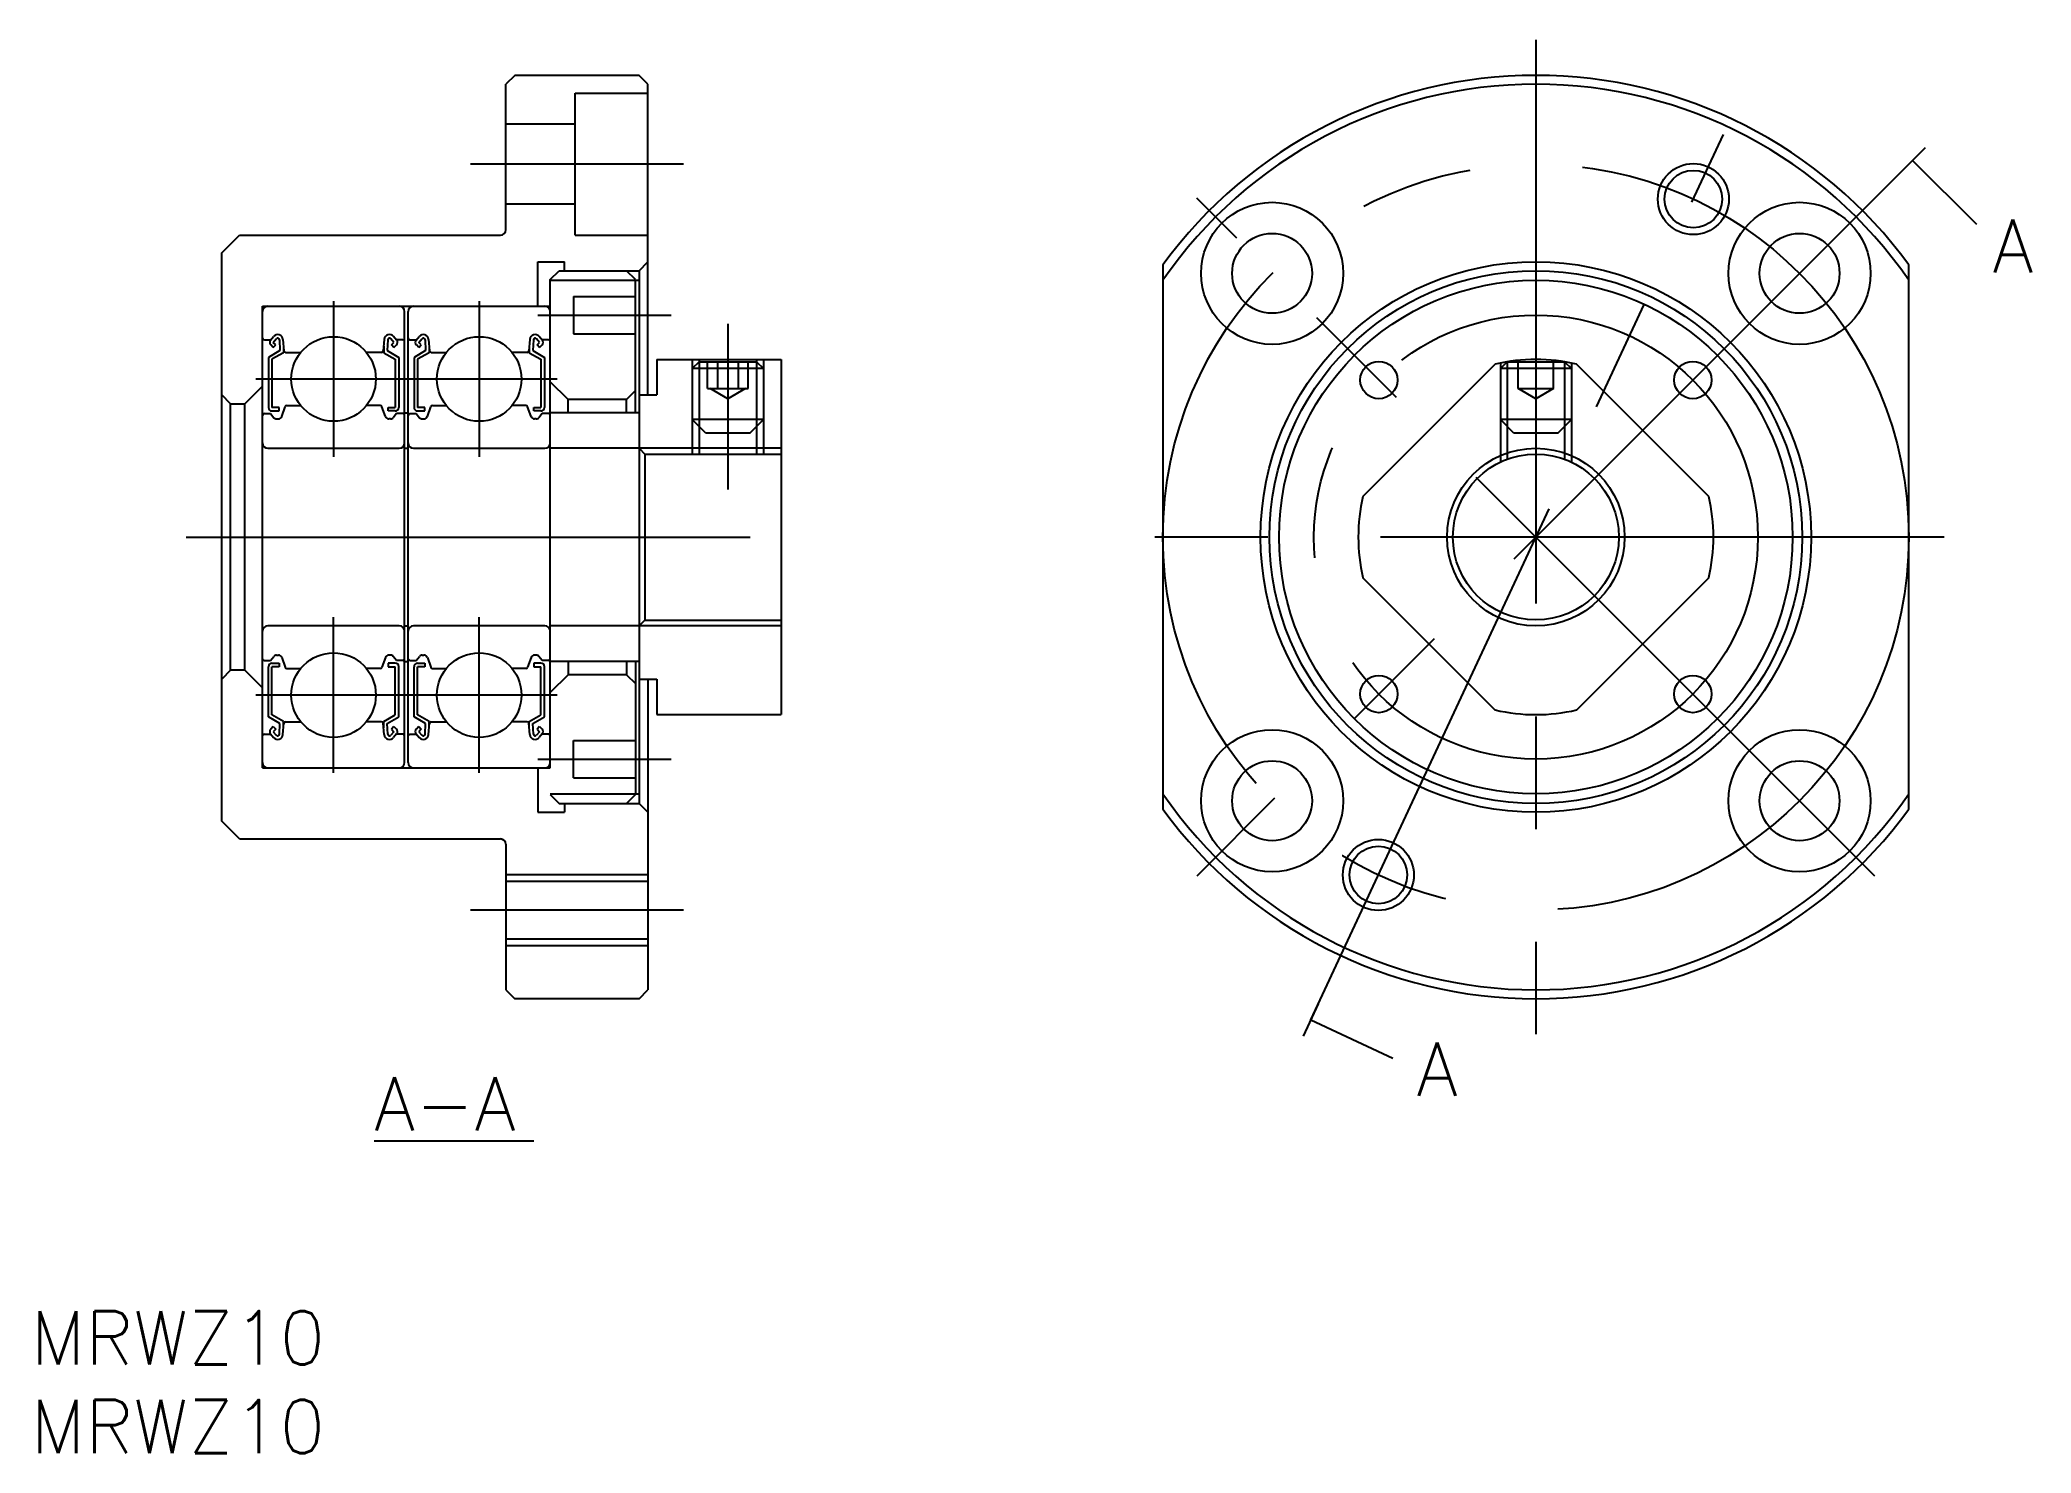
# Model space of a CAD drawing. Extents: x -84 to 28, y -52 to 28.
import ezdxf

# ---------------------------------------------------------------- set-up
doc = ezdxf.new("R2010")
doc.units = 0
doc.linetypes.add('CENTER', pattern=[50.8, 31.75, -6.35, 6.35, -6.35])
doc.linetypes.add('DASHED', pattern=[19.05, 12.7, -6.35])
doc.layers.get('0').update_dxf_attribs({"linetype": 'CONTINUOUS'})
doc.layers.add('CENTER', color=1, linetype='CENTER')
doc.styles.get("Standard").update_dxf_attribs({"font": 'txt.shx', "height": 3, "bigfont": 'bigfont.shx'})

# ---------------------------------------------------------------- blocks, each defined once
blk = doc.blocks.new('*U2')
at = {"color": 7, "linetype": 'CONTINUOUS'}
blk.add_line((-65.42, -34.01), (-56.42, -34.01), dxfattribs=at)
at = {"color": 137, "linetype": 'CONTINUOUS'}
blk.add_text('A-A', height=3, dxfattribs=at).set_placement((-65.42, -33.41))

msp = doc.modelspace()

# ---------------------------------------------------------------- linework, layer by layer
at = {"color": 7, "linetype": 'CONTINUOUS'}
for p, q in [((-57.5, 26), (-58, 25.5)), ((-50.5, 26), (-57.5, 26)), ((-50, 25.5), (-50.5, 26)), ((-58, 17.3), (-58, 25.5)), ((-54.1, 25), (-50, 25)), ((-54.1, 17), (-54.1, 25)), ((-50, 8), (-50, 25.5)), ((-54.1, 23.25), (-58, 23.25)), ((-54.1, 18.75), (-58, 18.75)), ((-74, 16), (-73, 17)), ((-73, 17), (-58.3, 17)), ((-54.1, 17), (-50, 17)), ((-74, -16), (-74, 16)), ((-56.2, 13), (-56.2, 15.5)), ((-56.2, 15.5), (-54.7, 15.5)), ((-55.5, 14.5), (-55, 15)), ((-55, 15), (-51.2, 15)), ((-54.7, 15), (-54.7, 15.5)), ((-50.7, 14.5), (-51.2, 15)), ((-50.5, 15), (-50, 15.5)), ((-50.5, 15), (-50.5, -15)), ((-21, 15.33), (-21, -15.33)), ((21, -15.33), (21, 15.33)), ((-55.5, -13), (-55.5, 14.5)), ((-54.2, 13.55), (-50.7, 13.55)), ((-54.2, 13.55), (-54.2, 11.45)), ((-50.7, 7), (-50.7, 14.5)), ((-50.7, 14.46), (-50.5, 14.46)), ((-71.7, -13), (-71.7, 13)), ((-71.7, 13), (-55.5, 13)), ((-63.7, -12.7), (-63.7, 12.7)), ((-63.5, -12.7), (-63.5, 12.7)), ((-71.25, 11.09), (-71.08, 11.29)), ((-64.15, 11.09), (-64.32, 11.29)), ((-63.05, 11.09), (-62.88, 11.29)), ((-55.95, 11.09), (-56.12, 11.29)), ((-54.2, 11.45), (-50.7, 11.45)), ((-71.6, 11.1), (-71.24, 11.1)), ((-70.72, 10.5), (-71.37, 10.12)), ((-71.37, 10.12), (-71.37, 7.3)), ((-71.1, 10.67), (-71.24, 10.82)), ((-70.52, 10.38), (-71.17, 10.01)), ((-71.1, 10.96), (-70.93, 11.16)), ((-70.96, 10.82), (-71.1, 10.96)), ((-71.1, 10.67), (-70.96, 10.82)), ((-70.75, 11.1), (-70.72, 10.5)), ((-70.55, 11.12), (-70.5, 10.49)), ((-70.52, 10.75), (-70.52, 10.38)), ((-70.4, 10.4), (-69.55, 10.4)), ((-65, 10.4), (-65.85, 10.4)), ((-64.85, 11.12), (-64.9, 10.49)), ((-64.88, 10.75), (-64.88, 10.38)), ((-64.88, 10.38), (-64.23, 10.01)), ((-64.65, 11.1), (-64.68, 10.5)), ((-64.68, 10.5), (-64.03, 10.12)), ((-64.3, 10.96), (-64.47, 11.16)), ((-64.44, 10.82), (-64.3, 10.96)), ((-64.3, 10.67), (-64.44, 10.82)), ((-64.3, 10.67), (-64.16, 10.82)), ((-63.8, 11.1), (-64.16, 11.1)), ((-64.03, 10.12), (-64.03, 7.3)), ((-63.4, 11.1), (-63.04, 11.1)), ((-62.52, 10.5), (-63.17, 10.12)), ((-63.17, 10.12), (-63.17, 7.3)), ((-62.9, 10.67), (-63.04, 10.82)), ((-62.32, 10.38), (-62.97, 10.01)), ((-62.9, 10.96), (-62.73, 11.16)), ((-62.76, 10.82), (-62.9, 10.96)), ((-62.9, 10.67), (-62.76, 10.82)), ((-62.55, 11.1), (-62.52, 10.5)), ((-62.35, 11.12), (-62.3, 10.49)), ((-62.32, 10.75), (-62.32, 10.38)), ((-62.2, 10.4), (-61.35, 10.4)), ((-56.8, 10.4), (-57.65, 10.4)), ((-56.65, 11.12), (-56.7, 10.49)), ((-56.68, 10.75), (-56.68, 10.38)), ((-56.68, 10.38), (-56.03, 10.01)), ((-56.45, 11.1), (-56.48, 10.5)), ((-56.48, 10.5), (-55.83, 10.12)), ((-56.1, 10.96), (-56.27, 11.16)), ((-56.24, 10.82), (-56.1, 10.96)), ((-56.1, 10.67), (-56.24, 10.82)), ((-56.1, 10.67), (-55.96, 10.82)), ((-55.6, 11.1), (-55.96, 11.1)), ((-55.83, 10.12), (-55.83, 7.3)), ((-71.17, 10.01), (-71.17, 7.3)), ((-64.23, 10.01), (-64.23, 7.3)), ((-62.97, 10.01), (-62.97, 7.3)), ((-56.03, 10.01), (-56.03, 7.3)), ((-49.5, 10), (-49.5, 8)), ((-49.5, 10), (-42.5, 10)), ((-47.12, 9.87), (-47.5, 9.49)), ((-43.5, 9.49), (-47.5, 9.49)), ((-47.5, 9.49), (-47.5, 6.62)), ((-47.12, 10), (-47.12, 9.87)), ((-47.12, 9.87), (-43.88, 9.87)), ((-43.88, 10), (-43.88, 9.87)), ((-43.88, 9.87), (-43.5, 9.49)), ((-43.5, 9.49), (-43.5, 6.62)), ((-42.5, 10), (-42.5, -10)), ((-2.29, 9.74), (-9.74, 2.29)), ((9.74, 2.29), (2.29, 9.74)), ((-73.5, 7.5), (-74, 8)), ((-72.7, 7.5), (-71.7, 8.5)), ((-54.5, 7.75), (-55.5, 8.75)), ((-51.2, 7.75), (-50.7, 8.25)), ((-50.5, 8), (-49.5, 8)), ((-73.5, -7.5), (-73.5, 7.5)), ((-73.5, 7.5), (-72.7, 7.5)), ((-72.7, -7.5), (-72.7, 7.5)), ((-71.6, 6.95), (-71.25, 6.95)), ((-71.25, 6.95), (-71.06, 6.72)), ((-70.77, 7.3), (-71.17, 7.3)), ((-71.17, 7.1), (-70.77, 7.1)), ((-70.77, 7.1), (-70.77, 7.3)), ((-70.62, 6.78), (-70.42, 7.33)), ((-70.33, 7.4), (-69.55, 7.4)), ((-65.07, 7.4), (-65.85, 7.4)), ((-64.78, 6.78), (-64.98, 7.33)), ((-64.63, 7.1), (-64.63, 7.3)), ((-64.63, 7.3), (-64.23, 7.3)), ((-64.23, 7.1), (-64.63, 7.1)), ((-64.15, 6.95), (-64.34, 6.72)), ((-63.8, 6.95), (-64.15, 6.95)), ((-63.7, 7), (-63.5, 7)), ((-63.4, 6.95), (-63.05, 6.95)), ((-63.05, 6.95), (-62.86, 6.72)), ((-62.57, 7.3), (-62.97, 7.3)), ((-62.97, 7.1), (-62.57, 7.1)), ((-62.57, 7.1), (-62.57, 7.3)), ((-62.42, 6.78), (-62.22, 7.33)), ((-62.13, 7.4), (-61.35, 7.4)), ((-56.87, 7.4), (-57.65, 7.4)), ((-56.58, 6.78), (-56.78, 7.33)), ((-56.43, 7.1), (-56.43, 7.3)), ((-56.43, 7.3), (-56.03, 7.3)), ((-56.03, 7.1), (-56.43, 7.1)), ((-55.95, 6.95), (-56.14, 6.72)), ((-55.6, 6.95), (-55.95, 6.95)), ((-50.5, 7), (-55.5, 7)), ((-54.5, 7), (-54.5, 7.75)), ((-51.2, 7.75), (-54.5, 7.75)), ((-51.2, 7), (-51.2, 7.75)), ((-70.91, 6.65), (-70.81, 6.65)), ((-64.49, 6.65), (-64.59, 6.65)), ((-62.71, 6.65), (-62.61, 6.65)), ((-56.29, 6.65), (-56.39, 6.65)), ((-43.5, 6.62), (-47.5, 6.62)), ((-46.75, 5.87), (-47.5, 6.62)), ((-47.12, 6.24), (-47.12, 4.67)), ((-46.75, 5.87), (-44.25, 5.87)), ((-44.25, 5.87), (-43.5, 6.62)), ((-43.88, 6.24), (-43.88, 4.67)), ((-71.4, 5), (-64, 5)), ((-63.7, 5), (-63.5, 5)), ((-63.2, 5), (-55.8, 5)), ((-50.5, 5), (-55.5, 5)), ((-50.5, 5), (-50.17, 4.67)), ((-50.17, 4.67), (-42.5, 4.67)), ((-50.17, 4.67), (-50.17, -4.68)), ((-2.29, -9.74), (-9.74, -2.29)), ((9.74, -2.29), (2.29, -9.74)), ((-64, -5), (-71.4, -5)), ((-63.7, -5), (-63.5, -5)), ((-55.8, -5), (-63.2, -5)), ((-50.5, -5), (-55.5, -5)), ((-50.5, -5), (-50.17, -4.68)), ((-50.17, -4.68), (-42.5, -4.68)), ((-71.25, -6.95), (-71.06, -6.72)), ((-70.91, -6.65), (-70.81, -6.65)), ((-64.49, -6.65), (-64.59, -6.65)), ((-64.15, -6.95), (-64.34, -6.72)), ((-63.05, -6.95), (-62.86, -6.72)), ((-62.71, -6.65), (-62.61, -6.65)), ((-56.29, -6.65), (-56.39, -6.65)), ((-55.95, -6.95), (-56.14, -6.72)), ((-73.5, -7.5), (-74, -8)), ((-72.7, -7.5), (-73.5, -7.5)), ((-72.7, -7.5), (-71.7, -8.5)), ((-71.6, -6.95), (-71.25, -6.95)), ((-71.37, -10.12), (-71.37, -7.3)), ((-71.17, -7.1), (-70.77, -7.1)), ((-71.17, -10.01), (-71.17, -7.3)), ((-70.77, -7.3), (-71.17, -7.3)), ((-70.77, -7.1), (-70.77, -7.3)), ((-70.62, -6.78), (-70.42, -7.33)), ((-70.33, -7.4), (-69.55, -7.4)), ((-65.07, -7.4), (-65.85, -7.4)), ((-64.78, -6.78), (-64.98, -7.33)), ((-64.63, -7.1), (-64.63, -7.3)), ((-64.23, -7.1), (-64.63, -7.1)), ((-64.63, -7.3), (-64.23, -7.3)), ((-64.23, -10.01), (-64.23, -7.3)), ((-63.8, -6.95), (-64.15, -6.95)), ((-64.03, -10.12), (-64.03, -7.3)), ((-63.7, -7), (-63.5, -7)), ((-63.4, -6.95), (-63.05, -6.95)), ((-63.17, -10.12), (-63.17, -7.3)), ((-62.97, -7.1), (-62.57, -7.1)), ((-62.97, -10.01), (-62.97, -7.3)), ((-62.57, -7.3), (-62.97, -7.3)), ((-62.57, -7.1), (-62.57, -7.3)), ((-62.42, -6.78), (-62.22, -7.33)), ((-62.13, -7.4), (-61.35, -7.4)), ((-56.87, -7.4), (-57.65, -7.4)), ((-56.58, -6.78), (-56.78, -7.33)), ((-56.43, -7.1), (-56.43, -7.3)), ((-56.03, -7.1), (-56.43, -7.1)), ((-56.43, -7.3), (-56.03, -7.3)), ((-56.03, -10.01), (-56.03, -7.3)), ((-55.6, -6.95), (-55.95, -6.95)), ((-55.83, -10.12), (-55.83, -7.3)), ((-50.5, -7), (-55.5, -7)), ((-54.5, -7.75), (-55.5, -8.75)), ((-54.5, -7), (-54.5, -7.75)), ((-51.2, -7.75), (-54.5, -7.75)), ((-51.2, -7), (-51.2, -7.75)), ((-51.2, -7.75), (-50.7, -8.25)), ((-50.7, -7), (-50.7, -14.5)), ((-50.5, -8), (-49.5, -8)), ((-50, -8), (-50, -25.5)), ((-49.5, -8), (-49.5, -10)), ((-70.52, -10.38), (-71.17, -10.01)), ((-64.88, -10.38), (-64.23, -10.01)), ((-62.32, -10.38), (-62.97, -10.01)), ((-56.68, -10.38), (-56.03, -10.01)), ((-49.5, -10), (-42.5, -10)), ((-71.6, -11.1), (-71.24, -11.1)), ((-70.72, -10.5), (-71.37, -10.12)), ((-71.25, -11.09), (-71.08, -11.29)), ((-71.1, -10.67), (-71.24, -10.82)), ((-71.1, -10.67), (-70.96, -10.82)), ((-70.96, -10.82), (-71.1, -10.96)), ((-71.1, -10.96), (-70.93, -11.16)), ((-70.75, -11.1), (-70.72, -10.5)), ((-70.55, -11.12), (-70.5, -10.49)), ((-70.52, -10.75), (-70.52, -10.38)), ((-70.4, -10.4), (-69.55, -10.4)), ((-65, -10.4), (-65.85, -10.4)), ((-64.85, -11.12), (-64.9, -10.49)), ((-64.88, -10.75), (-64.88, -10.38)), ((-64.68, -10.5), (-64.03, -10.12)), ((-64.65, -11.1), (-64.68, -10.5)), ((-64.3, -10.96), (-64.47, -11.16)), ((-64.3, -10.67), (-64.44, -10.82)), ((-64.44, -10.82), (-64.3, -10.96)), ((-64.15, -11.09), (-64.32, -11.29)), ((-64.3, -10.67), (-64.16, -10.82)), ((-63.8, -11.1), (-64.16, -11.1)), ((-63.4, -11.1), (-63.04, -11.1)), ((-62.52, -10.5), (-63.17, -10.12)), ((-63.05, -11.09), (-62.88, -11.29)), ((-62.9, -10.67), (-63.04, -10.82)), ((-62.9, -10.67), (-62.76, -10.82)), ((-62.76, -10.82), (-62.9, -10.96)), ((-62.9, -10.96), (-62.73, -11.16)), ((-62.55, -11.1), (-62.52, -10.5)), ((-62.35, -11.12), (-62.3, -10.49)), ((-62.32, -10.75), (-62.32, -10.38)), ((-62.2, -10.4), (-61.35, -10.4)), ((-56.8, -10.4), (-57.65, -10.4)), ((-56.65, -11.12), (-56.7, -10.49)), ((-56.68, -10.75), (-56.68, -10.38)), ((-56.48, -10.5), (-55.83, -10.12)), ((-56.45, -11.1), (-56.48, -10.5)), ((-56.1, -10.96), (-56.27, -11.16)), ((-56.1, -10.67), (-56.24, -10.82)), ((-56.24, -10.82), (-56.1, -10.96)), ((-55.95, -11.09), (-56.12, -11.29)), ((-56.1, -10.67), (-55.96, -10.82)), ((-55.6, -11.1), (-55.96, -11.1)), ((-54.2, -11.45), (-50.7, -11.45)), ((-54.2, -13.55), (-54.2, -11.45)), ((-71.7, -13), (-55.5, -13)), ((-56.2, -13), (-56.2, -15.5)), ((-55.5, -14.5), (-55, -15)), ((-54.2, -13.55), (-50.7, -13.55)), ((-50.7, -14.5), (-51.2, -15)), ((-50.7, -14.46), (-50.5, -14.46)), ((-56.2, -15.5), (-54.7, -15.5)), ((-55, -15), (-51.2, -15)), ((-54.7, -15), (-54.7, -15.5)), ((-50.5, -15), (-50, -15.5)), ((-73, -17), (-74, -16)), ((-73, -17), (-58.3, -17)), ((-58, -17.3), (-58, -25.5)), ((-58, -19.38), (-50, -19.38)), ((-58, -22.62), (-50, -22.62)), ((-58, -25.5), (-57.5, -26)), ((-50.5, -26), (-50, -25.5)), ((-50.5, -26), (-57.5, -26))]:
    msp.add_line(p, q, dxfattribs=at)
at = {"color": 3, "linetype": 'CONTINUOUS'}
for p, q in [((-51.2, 15), (-50.5, 15)), ((-55.5, 14.46), (-50.7, 14.46)), ((-47.5, 10), (-47.5, 9.49)), ((-47.12, 9.87), (-47.12, 6.24)), ((-43.88, 9.87), (-43.88, 6.24)), ((-43.5, 10), (-43.5, 9.49)), ((-47.5, 6.62), (-47.5, 4.67)), ((-43.5, 6.62), (-43.5, 4.67)), ((-42.5, 5), (-50.5, 5)), ((-42.5, -5), (-50.5, -5)), ((-55.5, -14.46), (-50.7, -14.46)), ((-51.2, -15), (-50.5, -15)), ((-58, -19), (-50, -19)), ((-58, -23), (-50, -23))]:
    msp.add_line(p, q, dxfattribs=at)
at = {"color": 3, "linetype": 'DASHED'}
for p, q in [((-46.65, 8.37), (-46.65, 9.87)), ((-46.08, 9.87), (-46.08, 8.37)), ((-44.92, 9.87), (-44.92, 8.37)), ((-44.35, 8.37), (-44.35, 9.87)), ((-1.62, 9.87), (-2, 9.49)), ((-2, 9.8), (-2, 4.23)), ((2, 9.49), (-2, 9.49)), ((-1.62, 9.87), (-1.62, 4.38)), ((-1.62, 9.87), (1.62, 9.87)), ((-1, 8.37), (-1, 9.87)), ((0, 9.87), (0, 8.37)), ((1, 8.37), (1, 9.87)), ((1.62, 9.87), (1.62, 4.38)), ((1.62, 9.87), (2, 9.49)), ((2, 9.8), (2, 4.23)), ((-46.65, 8.37), (-44.35, 8.37)), ((-45.5, 7.79), (-46.5, 8.37)), ((-44.5, 8.37), (-45.5, 7.79)), ((-1, 8.37), (1, 8.37)), ((0, 7.79), (-1, 8.37)), ((1, 8.37), (0, 7.79)), ((2, 6.62), (-2, 6.62)), ((-1.25, 5.87), (-2, 6.62)), ((-1.25, 5.87), (1.25, 5.87)), ((1.25, 5.87), (2, 6.62))]:
    msp.add_line(p, q, dxfattribs=at)
at = {"color": 7}
for points in [[(21.21, 21.21, 0), (24.82, 17.61, 0)], [(-12.68, -27.19, 0), (-8.06, -29.34, 0)]]:
    msp.add_polyline3d(points, dxfattribs=at)
at = {"color": 3, "linetype": 'CONTINUOUS'}
for centre, radius in [((8.87, 19.03), 2), ((0, 0), 15), ((0, 0), 5), ((-8.87, -19.03), 2)]:
    msp.add_circle(centre, radius, dxfattribs=at)
at = {"color": 7, "linetype": 'CONTINUOUS'}
for centre, radius in [((8.87, 19.03), 1.62), ((-14.85, 14.85), 4), ((14.85, 14.85), 4), ((-14.85, 14.85), 2.25), ((14.85, 14.85), 2.25), ((0, 0), 15.5), ((0, 0), 14.46), ((-67.7, 8.9), 2.38), ((-59.5, 8.9), 2.38), ((-8.84, 8.84), 1.05), ((8.84, 8.84), 1.05), ((0, 0), 4.67), ((-67.7, -8.9), 2.38), ((-59.5, -8.9), 2.38), ((-8.84, -8.84), 1.05), ((8.84, -8.84), 1.05), ((-14.85, -14.85), 4), ((14.85, -14.85), 4), ((-14.85, -14.85), 2.25), ((14.85, -14.85), 2.25), ((-8.87, -19.03), 1.62)]:
    msp.add_circle(centre, radius, dxfattribs=at)
for centre, radius, start, end in [((0, 0), 26, 36.1289, 143.8711), ((0, 0), 25.5, 34.5603, 145.4397), ((-58.3, 17.3), 0.3, 270, 0), ((-71.4, 12.7), 0.3, 90, 180), ((-64, 12.7), 0.3, 360, 90), ((-63.2, 12.7), 0.3, 90, 180), ((-55.8, 12.7), 0.3, 360, 90), ((-70.85, 11.1), 0.3, 4.9354, 140.137), ((-64.55, 11.1), 0.3, 39.863, 175.0646), ((-62.65, 11.1), 0.3, 4.9354, 140.137), ((-56.35, 11.1), 0.3, 39.863, 175.0646), ((-71.6, 11.2), 0.1, 180, 270), ((-71.1, 10.96), 0.2, 140.137, 225.002), ((-70.85, 11.1), 0.1, 3.1017, 139.9503), ((-70.4, 10.5), 0.1, 184.9354, 270), ((-65, 10.5), 0.1, 270, 355.0646), ((-64.55, 11.1), 0.1, 40.0497, 176.8983), ((-64.3, 10.96), 0.2, 314.998, 39.863), ((-63.8, 11.2), 0.1, 270, 0), ((-63.4, 11.2), 0.1, 180, 270), ((-62.9, 10.96), 0.2, 140.137, 225.002), ((-62.65, 11.1), 0.1, 3.1017, 139.9503), ((-62.2, 10.5), 0.1, 184.9354, 270), ((-56.8, 10.5), 0.1, 270, 355.0646), ((-56.35, 11.1), 0.1, 40.0497, 176.8983), ((-56.1, 10.96), 0.2, 314.998, 39.863), ((-55.6, 11.2), 0.1, 270, 0), ((0, 0), 10, 76.7883, 103.2117), ((-71.6, 6.85), 0.1, 90, 180), ((-71.17, 7.3), 0.2, 180, 270), ((-70.81, 6.85), 0.2, 270, 339.9916), ((-70.33, 7.3), 0.1, 90, 159.9916), ((-65.07, 7.3), 0.1, 20.0084, 90), ((-64.59, 6.85), 0.2, 200.0084, 270), ((-64.23, 7.3), 0.2, 270, 0), ((-63.8, 6.85), 0.1, 0, 90), ((-63.4, 6.85), 0.1, 90, 180), ((-62.97, 7.3), 0.2, 180, 270), ((-62.61, 6.85), 0.2, 270, 339.9916), ((-62.13, 7.3), 0.1, 90, 159.9916), ((-56.87, 7.3), 0.1, 20.0084, 90), ((-56.39, 6.85), 0.2, 200.0084, 270), ((-56.03, 7.3), 0.2, 270, 0), ((-55.6, 6.85), 0.1, 0, 90), ((-70.91, 6.85), 0.2, 219.9762, 270), ((-64.49, 6.85), 0.2, 270, 320.0238), ((-62.71, 6.85), 0.2, 219.9762, 270), ((-56.29, 6.85), 0.2, 270, 320.0238), ((-71.4, 5.3), 0.3, 180, 270), ((-64, 5.3), 0.3, 270, 0), ((-63.2, 5.3), 0.3, 180, 270), ((-55.8, 5.3), 0.3, 270, 0), ((0, 0), 10, 166.7883, 193.2117), ((0, 0), 10, 346.7883, 13.2117), ((-71.4, -5.3), 0.3, 90, 180), ((-64, -5.3), 0.3, 360, 90), ((-63.2, -5.3), 0.3, 90, 180), ((-55.8, -5.3), 0.3, 360, 90), ((-70.91, -6.85), 0.2, 90, 140.0238), ((-70.81, -6.85), 0.2, 20.0084, 90), ((-64.59, -6.85), 0.2, 90, 159.9916), ((-64.49, -6.85), 0.2, 39.9762, 90), ((-62.71, -6.85), 0.2, 90, 140.0238), ((-62.61, -6.85), 0.2, 20.0084, 90), ((-56.39, -6.85), 0.2, 90, 159.9916), ((-56.29, -6.85), 0.2, 39.9762, 90), ((-71.6, -6.85), 0.1, 180, 270), ((-71.17, -7.3), 0.2, 90, 180), ((-70.33, -7.3), 0.1, 200.0084, 270), ((-65.07, -7.3), 0.1, 270, 339.9916), ((-64.23, -7.3), 0.2, 0, 90), ((-63.8, -6.85), 0.1, 270, 0), ((-63.4, -6.85), 0.1, 180, 270), ((-62.97, -7.3), 0.2, 90, 180), ((-62.13, -7.3), 0.1, 200.0084, 270), ((-56.87, -7.3), 0.1, 270, 339.9916), ((-56.03, -7.3), 0.2, 0, 90), ((-55.6, -6.85), 0.1, 270, 0), ((0, 0), 10, 256.7883, 283.2117), ((-71.6, -11.2), 0.1, 90, 180), ((-71.1, -10.96), 0.2, 134.998, 219.863), ((-70.85, -11.1), 0.3, 219.863, 355.0646), ((-70.85, -11.1), 0.1, 220.0497, 356.8983), ((-70.4, -10.5), 0.1, 90, 175.0646), ((-65, -10.5), 0.1, 4.9354, 90), ((-64.55, -11.1), 0.3, 184.9354, 320.137), ((-64.55, -11.1), 0.1, 183.1017, 319.9503), ((-64.3, -10.96), 0.2, 320.137, 45.002), ((-63.8, -11.2), 0.1, 0, 90), ((-63.4, -11.2), 0.1, 90, 180), ((-62.9, -10.96), 0.2, 134.998, 219.863), ((-62.65, -11.1), 0.3, 219.863, 355.0646), ((-62.65, -11.1), 0.1, 220.0497, 356.8983), ((-62.2, -10.5), 0.1, 90, 175.0646), ((-56.8, -10.5), 0.1, 4.9354, 90), ((-56.35, -11.1), 0.3, 184.9354, 320.137), ((-56.35, -11.1), 0.1, 183.1017, 319.9503), ((-56.1, -10.96), 0.2, 320.137, 45.002), ((-55.6, -11.2), 0.1, 0, 90), ((-71.4, -12.7), 0.3, 180, 270), ((-64, -12.7), 0.3, 270, 0), ((-63.2, -12.7), 0.3, 180, 270), ((-55.8, -12.7), 0.3, 270, 0), ((0, 0), 25.5, 214.5603, 325.4397), ((0, 0), 26, 216.1289, 323.8711), ((-58.3, -17.3), 0.3, 0, 90)]:
    msp.add_arc(centre, radius, start, end, dxfattribs=at)
at = {"layer": 'CENTER', "color": 1, "linetype": 'CENTER'}
for p, q in [((0, 28), (0, -28)), ((-12.68, -27.19), (10.57, 22.66)), ((21.92, 21.92), (20.51, 20.51)), ((-48, 21), (-60, 21)), ((21.21, 21.21), (-19.09, -19.09)), ((19.09, -19.09), (-19.09, 19.09)), ((-67.7, 13.28), (-67.7, 4.52)), ((-59.5, 13.28), (-59.5, 4.52)), ((-56.2, 12.5), (-48.7, 12.5)), ((-45.5, 12), (-45.5, 2.67)), ((-55.12, 8.9), (-72.08, 8.9)), ((-76, 0), (-40.5, 0)), ((23, 0), (-23, 0)), ((-67.7, -13.28), (-67.7, -4.52)), ((-59.5, -13.28), (-59.5, -4.52)), ((-55.12, -8.9), (-72.08, -8.9)), ((-56.2, -12.5), (-48.7, -12.5)), ((-60, -21), (-48, -21)), ((-12.26, -26.28), (-13.1, -28.1))]:
    msp.add_line(p, q, dxfattribs=at)
for radius in [21, 12.5]:
    msp.add_circle((0, 0), radius, dxfattribs=at)

# ---------------------------------------------------------------- block references
at = {"color": 7, "linetype": 'CONTINUOUS'}
msp.add_blockref('*U2', (0, 0), dxfattribs=at)

# ---------------------------------------------------------------- texts
at = {"color": 137, "linetype": 'CONTINUOUS'}
for p in [(25.71, 14.89), (-6.71, -31.47)]:
    msp.add_text('A', height=3, dxfattribs=at).set_placement(p)
at = {"color": 7, "linetype": 'CONTINUOUS'}
for p in [(-84.76, -46.59), (-84.76, -51.59)]:
    msp.add_text('MRWZ10', height=3, dxfattribs=at).set_placement(p)

doc.saveas('drawing.dxf')
